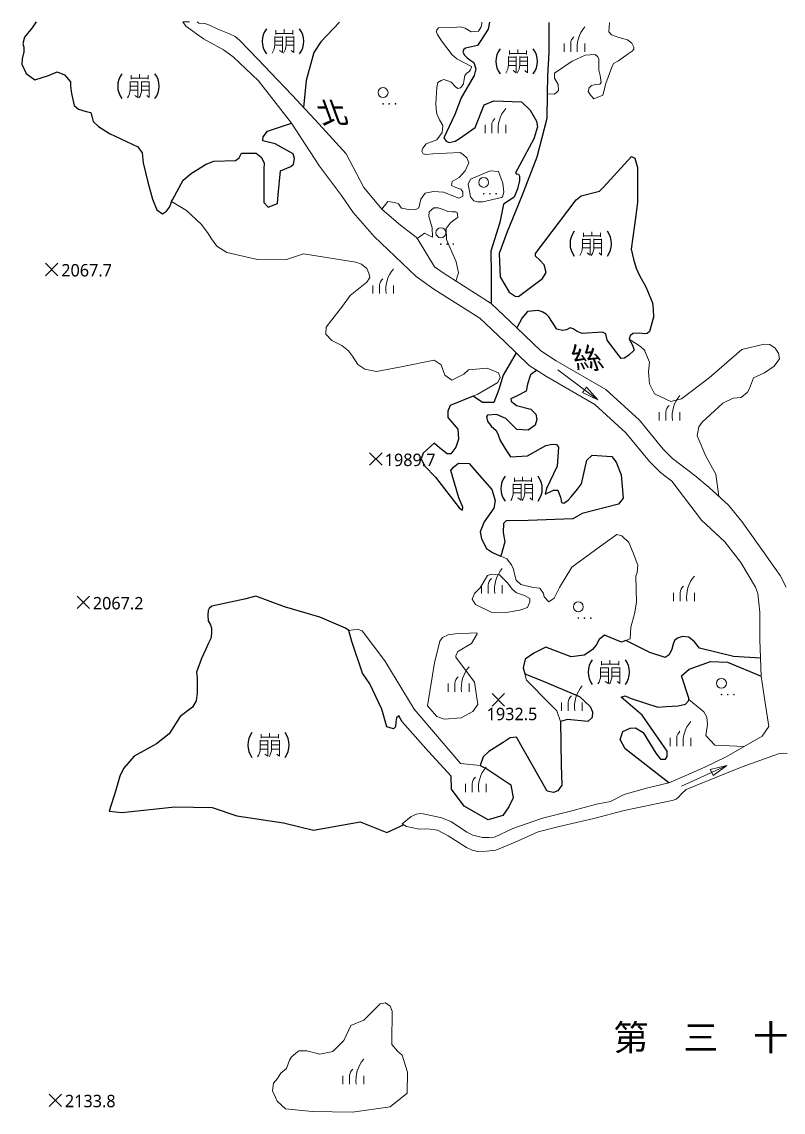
# Model space of a CAD drawing. Header units: metres. Extents: x 232867 to 235443, y 2535802 to 2538582.
# Drawn here: x 233293 to 233752, y 2537914 to 2538571 of the extents above; entities that cross this region are included whole.
import ezdxf
from ezdxf.enums import TextEntityAlignment as Align

# ---------------------------------------------------------------- set-up
doc = ezdxf.new("R2010")
doc.units = ezdxf.units.M
for name, color, linetype, lineweight in [('9270200', 7, 'L002', 20), ('9510101', 5, 'Continuous', 20), ('9510109', 4, 'Continuous', 20), ('9510503', 5, 'Continuous', 20), ('9710500', 3, 'Continuous', 20), ('9720000', 3, 'Continuous', 20)]:
    doc.layers.add(name, color=color, linetype=linetype, lineweight=lineweight)
doc.layers.add('9790201', color=34, linetype='145', lineweight=20, true_color=0xa55200)
doc.layers.add('9810200', color=7, linetype='Continuous')
doc.layers.add('9820205', color=34, linetype='Continuous', true_color=0xa55200)
doc.styles.add('LMP', font='')
doc.styles.get('LMP').set_extended_font_data('Microsoft JhengHei')
doc.linetypes.add('145', pattern='A,0,-7.5,[10,base.shx,S=1,R=0,X=0,Y=0]', length=7.5)
doc.linetypes.add('L002', pattern='A,15,-6,[10,base.shx,S=1.25,R=0,X=0,Y=0],-6,[10,base.shx,S=1.25,R=0,X=0,Y=0],-6,[10,base.shx,S=1.25,R=0,X=0,Y=0],-6,15', length=54)

# ---------------------------------------------------------------- blocks, each defined once
blk = doc.blocks.new('98225')
at = {"lineweight": 0}
for points in [[(-4.3718, 4.121213), (-4.3718, 6.620776)], [(0.625848, 7.246036), (0.625848, 4.746473)], [(5.936866, 4.121213), (5.936866, 6.620776)], [(-6.557994, -7.127561), (-5.892824, -5.979033), (-5.403554, -4.744772), (-5.10201, -3.451385), (-4.997061, -2.128435), (-4.997061, -1.815065), (-4.997061, 2.87217)], [(-4.997061, 2.558801), (-0.311303, 2.558801), (-0.311303, -2.128435), (-0.311303, -6.81567), (-2.185606, -5.565149)], [(-4.997061, 0.059238), (-0.311303, 0.059238)], [(5.936866, 4.746473), (4.999714, 4.746473), (0.313957, 4.746473), (-4.3718, 4.746473)], [(-0.311303, 2.87217), (-0.311303, 2.558801)], [(0.313957, -7.127561), (0.979128, -5.979033), (1.468397, -4.744772), (1.769941, -3.451385), (1.876369, -2.128435), (1.876369, 2.558801), (1.876369, 2.87217)], [(1.876369, 2.558801), (6.560648, 2.558801)], [(1.876369, 0.059238), (6.560648, 0.059238)], [(6.560648, 2.87217), (6.560648, -1.815065), (6.560648, -6.503779), (6.560648, -6.81567), (4.999714, -5.565149)], [(-0.311303, -2.440326), (-4.997061, -2.440326)], [(6.560648, -2.440326), (1.876369, -2.440326)]]:
    blk.add_lwpolyline(points, dxfattribs=at)
for start, end in [(143.130102, 216.869898), (323.130102, 36.869898)]:
    blk.add_arc((0, 0), 12.5, start, end)
blk = doc.blocks.new('97132')
at = {"linetype": 'Continuous'}
for points in [[(-3.2, 6.8, 1), (2.8, 6.8, 1)], [(-0.4, 0, 1), (0, 0, 1)], [(3.35, 0, 1), (3.75, 0, 1)], [(7.1, 0, 1), (7.5, 0, 1)]]:
    blk.add_lwpolyline(points, format="xyb", close=True, dxfattribs=at)
blk = doc.blocks.new('97200')
at = {"linetype": 'Continuous'}
for points in [[(6.25, 15, 0.214635), (1.75, 0)], [(-0.25, 9, 0.201941), (-2.25, 5)]]:
    blk.add_lwpolyline(points, format="xyb", dxfattribs=at)
for points in [[(-6.25, 5), (-6.25, 0)], [(-2.25, 0), (-2.25, 5)], [(6.25, 5), (6.25, 0)]]:
    blk.add_lwpolyline(points, dxfattribs=at)
blk = doc.blocks.new('95153')
at = {"color": 5, "linetype": 'Continuous'}
blk.add_lwpolyline([(15, 0), (5, 2), (5, 0), (5, -2), (15, 0), (-15, 0)], dxfattribs=at)
blk = doc.blocks.new('98120')
at = {"linetype": 'Continuous'}
for points in [[(-3.75, -3.75), (3.75, 3.75)], [(-3.75, 3.75), (3.75, -3.75)]]:
    blk.add_lwpolyline(points, dxfattribs=at)

msp = doc.modelspace()

# ---------------------------------------------------------------- linework, layer by layer
at = {"layer": '9510101', "lineweight": 0, "flags": 128}
for points in [[(233753.97568, 2538129.984948), (233751.47828, 2538130.322948), (233748.60128, 2538129.926748), (233726.86928, 2538122.126148), (233710.37228, 2538115.321348), (233693.04688, 2538108.397148), (233690.31408, 2538105.823348), (233688.48028, 2538103.781548), (233687.09248, 2538102.538348), (233684.51448, 2538101.746348), (233655.58508, 2538095.804748), (233637.39548, 2538090.893348), (233616.42328, 2538086.150148), (233603.91168, 2538082.815748), (233589.86068, 2538076.695948), (233578.26428, 2538071.870148), (233572.68488, 2538071.140148), (233567.20088, 2538071.039748), (233564.05568, 2538071.734748), (233560.68548, 2538073.455148), (233549.53588, 2538080.524548), (233543.18948, 2538083.831348), (233537.33428, 2538084.722748), (233532.09368, 2538084.476848), (233524.41808, 2538086.025048), (233521.85028, 2538087.616348), (233527.35048, 2538092.029548), (233530.47488, 2538093.430548), (233532.66908, 2538093.969748), (233534.54748, 2538093.791348), (233545.73108, 2538091.257748), (233551.55988, 2538088.927148), (233560.74588, 2538082.659348), (233564.48168, 2538080.794148), (233570.25788, 2538079.426548), (233574.21628, 2538079.439148), (233577.43408, 2538079.679948), (233588.54848, 2538084.866148), (233606.47968, 2538091.184948), (233624.18588, 2538095.473548), (233639.04708, 2538099.603348), (233647.35178, 2538101.156048), (233655.56588, 2538105.282248), (233659.07258, 2538106.393648), (233670.00168, 2538109.325748), (233682.55238, 2538112.406748), (233692.92788, 2538116.821548), (233704.24418, 2538121.920448), (233717.17508, 2538127.979648), (233738.78168, 2538140.572748), (233742.77148, 2538146.297548), (233740.71768, 2538160.629848), (233738.23588, 2538176.614348), (233737.35818, 2538198.683448), (233737.35408, 2538215.378848), (233736.29318, 2538226.546048), (233734.88048, 2538230.397548), (233725.92318, 2538245.223548), (233716.29598, 2538257.698248), (233702.24768, 2538270.825448), (233684.40868, 2538294.229748), (233677.51508, 2538299.406548), (233670.84028, 2538306.038948), (233656.75008, 2538323.337348), (233638.05908, 2538340.476348), (233608.75208, 2538357.359948), (233598.45228, 2538364.085748), (233583.35128, 2538378.612148), (233568.59628, 2538392.559548), (233541.02288, 2538410.127348), (233530.33588, 2538417.609748), (233504.88708, 2538441.780348), (233492.26068, 2538456.185348), (233485.28168, 2538466.403148), (233471.99328, 2538484.132748), (233455.10408, 2538510.133548), (233435.22908, 2538535.536148), (233420.05848, 2538550.130148), (233414.11908, 2538554.340348), (233402.18368, 2538560.925748), (233391.36828, 2538568.560548), (233389.54008, 2538571.124948), (233393.712669, 2538571.120598)], [(233398.172122, 2538571.115919), (233399.33028, 2538570.298248), (233402.87728, 2538570.196848), (233405.77558, 2538569.170548), (233410.65628, 2538566.716348), (233417.77288, 2538563.886948), (233421.20108, 2538562.339748), (233423.71548, 2538560.128248), (233434.97908, 2538548.534048), (233442.40248, 2538540.585048), (233455.52158, 2538527.036448), (233471.69398, 2538509.704848), (233488.00348, 2538491.717648), (233498.81738, 2538471.319948), (233509.56808, 2538458.276748), (233520.94828, 2538448.391048), (233526.76518, 2538443.974548), (233530.20238, 2538441.376748), (233531.53028, 2538439.680548), (233541.23898, 2538423.557048), (233547.20508, 2538419.379948), (233575.46828, 2538401.372748), (233591.02908, 2538386.663948), (233605.41108, 2538372.828748), (233614.57448, 2538366.845148), (233644.67468, 2538349.504748), (233664.86548, 2538330.990548), (233679.09688, 2538313.518548), (233684.81088, 2538307.840548), (233698.24688, 2538297.751148), (233706.91348, 2538290.399748), (233718.60608, 2538279.732548), (233726.55828, 2538269.884148), (233741.09688, 2538249.578548), (233742.92768, 2538246.966348), (233749.68188, 2538237.354148), (233753.38568, 2538230.286548)]]:
    msp.add_lwpolyline(points, dxfattribs=at).dxf.unprotected_set("ltscale", 0)
at = {"layer": '9510109', "lineweight": 0, "flags": 128}
for points in [[(233753.975714, 2538129.984948), (233751.478314, 2538130.322948), (233748.601314, 2538129.926748), (233726.869314, 2538122.126148), (233710.372314, 2538115.321348), (233693.046914, 2538108.397148), (233690.314114, 2538105.823348), (233688.480314, 2538103.781548), (233687.092514, 2538102.538348), (233684.514514, 2538101.746348), (233655.585114, 2538095.804748), (233637.395514, 2538090.893348), (233616.423314, 2538086.150148), (233603.911714, 2538082.815748), (233589.860714, 2538076.695948), (233578.264314, 2538071.870148), (233572.684914, 2538071.140148), (233567.200914, 2538071.039748), (233564.055714, 2538071.734748), (233560.685514, 2538073.455148), (233549.535914, 2538080.524548), (233543.189514, 2538083.831348), (233537.334314, 2538084.722748), (233532.093714, 2538084.476848), (233524.418014, 2538086.025048), (233521.850314, 2538087.616348), (233527.350514, 2538092.029548), (233530.474914, 2538093.430548), (233532.669114, 2538093.969748), (233534.547514, 2538093.791348), (233545.731114, 2538091.257748), (233551.559914, 2538088.927148), (233560.745914, 2538082.659348), (233564.481714, 2538080.794148), (233570.257914, 2538079.426548), (233574.216314, 2538079.439148), (233577.434114, 2538079.679948), (233588.548514, 2538084.866148), (233606.479714, 2538091.184948), (233624.185914, 2538095.473548), (233639.047114, 2538099.603348), (233647.351714, 2538101.156048), (233655.565914, 2538105.282248), (233659.072614, 2538106.393648), (233670.001714, 2538109.325748), (233682.552414, 2538112.406748), (233692.927914, 2538116.821548), (233704.244214, 2538121.920448), (233717.175114, 2538127.979648), (233738.781714, 2538140.572748), (233742.771514, 2538146.297548), (233740.717714, 2538160.629848), (233738.235914, 2538176.614348), (233737.358214, 2538198.683448), (233737.354114, 2538215.378848), (233736.293114, 2538226.546048), (233734.880514, 2538230.397548), (233725.923214, 2538245.223548), (233716.296014, 2538257.698248), (233702.247714, 2538270.825448), (233684.408714, 2538294.229748), (233677.515114, 2538299.406548), (233670.840314, 2538306.038948), (233656.750114, 2538323.337348), (233638.059114, 2538340.476348), (233608.752114, 2538357.359948), (233598.452314, 2538364.085748), (233583.351314, 2538378.612148), (233568.596314, 2538392.559548), (233541.022914, 2538410.127348), (233530.335914, 2538417.609748), (233504.887114, 2538441.780348), (233492.260714, 2538456.185348), (233485.281714, 2538466.403148), (233471.993314, 2538484.132748), (233455.104114, 2538510.133548), (233435.229114, 2538535.536148), (233420.058514, 2538550.130148), (233414.119114, 2538554.340348), (233402.183714, 2538560.925748), (233391.368314, 2538568.560548), (233389.540114, 2538571.124948), (233393.707295, 2538571.120603)], [(233398.172156, 2538571.115919), (233399.330314, 2538570.298248), (233402.877314, 2538570.196848), (233405.775614, 2538569.170548), (233410.656314, 2538566.716348), (233417.772914, 2538563.886948), (233421.201014, 2538562.339748), (233423.715514, 2538560.128248), (233434.979114, 2538548.534048), (233442.402414, 2538540.585048), (233455.521514, 2538527.036448), (233471.694014, 2538509.704848), (233488.003414, 2538491.717648), (233498.817414, 2538471.319948), (233509.568014, 2538458.276748), (233520.948214, 2538448.391048), (233526.765214, 2538443.974548), (233530.202314, 2538441.376748), (233531.530314, 2538439.680548), (233541.239014, 2538423.557048), (233547.205114, 2538419.379948), (233575.468314, 2538401.372748), (233591.029114, 2538386.663948), (233605.411114, 2538372.828748), (233614.574514, 2538366.845148), (233644.674714, 2538349.504748), (233664.865514, 2538330.990548), (233679.096914, 2538313.518548), (233684.810914, 2538307.840548), (233698.246914, 2538297.751148), (233706.913514, 2538290.399748), (233718.606114, 2538279.732548), (233726.558314, 2538269.884148), (233741.096914, 2538249.578548), (233742.927714, 2538246.966348), (233749.681914, 2538237.354148), (233753.385714, 2538230.286548)]]:
    msp.add_lwpolyline(points, dxfattribs=at).dxf.unprotected_set("ltscale", 0)
at = {"layer": '9790201', "flags": 128}
for points in [[(233569.861354, 2538570.935777), (233569.926557, 2538570.237371), (233569.557424, 2538568.156483), (233567.763237, 2538565.672636), (233563.481642, 2538565.112887), (233559.822554, 2538567.285607), (233556.825828, 2538568.166198), (233552.801465, 2538567.868552), (233543.710957, 2538567.523107), (233542.811935, 2538566.475922), (233542.566275, 2538565.045388), (233543.229924, 2538563.623433), (233545.606715, 2538559.750723), (233551.92554, 2538551.370882), (233554.807793, 2538548.931157), (233563.557453, 2538544.339548), (233563.562596, 2538543.820246), (233563.05842, 2538542.257435), (233562.159398, 2538541.21025), (233560.740771, 2538540.158162), (233559.714419, 2538538.8501), (233559.098342, 2538535.468503), (233558.853968, 2538533.908144), (233558.087418, 2538532.602533), (233556.929879, 2538531.423071), (233555.374923, 2538531.018886), (233553.937011, 2538531.914184), (233551.310703, 2538534.745838), (233550.003977, 2538535.512536), (233546.87735, 2538536.391901), (233545.323679, 2538535.85789), (233543.388019, 2538534.541249), (233542.638184, 2538531.547904), (233542.212435, 2538522.065725), (233542.247149, 2538518.56043), (233542.795039, 2538515.709167), (233544.258666, 2538512.217355), (233546.371798, 2538508.731671), (233545.894621, 2538504.44252), (233542.690807, 2538499.997805), (233536.347509, 2538497.730713), (233534.29609, 2538494.984763), (233533.664584, 2538493.161075), (233534.589321, 2538491.611746), (233536.02209, 2538491.235751), (233540.306256, 2538491.535848), (233556.797271, 2538492.34063), (233558.758645, 2538491.060758), (233560.725161, 2538489.261582), (233562.055029, 2538486.158021), (233559.76438, 2538481.332409), (233556.167005, 2538477.273494), (233552.033312, 2538474.897412), (233551.53685, 2538472.555646), (233554.146444, 2538471.411728), (233557.275642, 2538470.272711), (233558.330279, 2538468.724608), (233558.355993, 2538466.128093), (233556.03063, 2538464.807775), (233546.770365, 2538468.485701), (233540.791056, 2538468.8188), (233535.733912, 2538467.862221), (233533.170603, 2538464.332414), (233531.92302, 2538459.12713), (233530.11469, 2538458.071365), (233526.869733, 2538457.781073), (233521.532215, 2538458.899254), (233520.348963, 2538460.316306), (233519.557985, 2538461.477384), (233517.470567, 2538462.366554), (233513.177401, 2538462.975237), (233509.568062, 2538458.276764)], [(233609.511336, 2538527.715597), (233613.707101, 2538527.493243), (233614.87611, 2538528.552025), (233616.04254, 2538529.87272), (233615.876663, 2538533.407321), (233613.611613, 2538537.184057), (233613.580644, 2538540.327023), (233624.255997, 2538547.500071), (233632.083376, 2538551.110083), (233638.239534, 2538551.430101), (233639.695135, 2538550.003173), (233640.363223, 2538548.699785), (233640.383869, 2538546.604474), (233640.427742, 2538542.151937), (233641.246223, 2538538.885431), (233641.811663, 2538534.699754), (233640.904727, 2538533.643445), (233638.679679, 2538533.360515), (233636.064101, 2538532.811962), (233634.635598, 2538531.488794), (233634.002349, 2538529.256344), (233635.468273, 2538526.781761), (233637.322146, 2538524.834714), (233642.805054, 2538526.981948), (233644.700928, 2538534.072167), (233648.273186, 2538543.928553), (233649.168509, 2538546.163474), (233652.166875, 2538547.763391), (233657.372224, 2538551.479636), (233660.497756, 2538553.47366), (233661.534439, 2538554.662162), (233661.390498, 2538555.970496), (233660.318976, 2538558.317831), (233657.67759, 2538560.388417), (233652.421916, 2538561.779493), (233647.951174, 2538563.308944), (233646.360665, 2538565.127507), (233646.771755, 2538570.85508)], [(233382.884948, 2538462.873243), (233391.75378, 2538457.516136), (233400.651234, 2538449.309333), (233404.591888, 2538444.164782), (233406.964086, 2538440.300862), (233410.119211, 2538435.926158), (233416.120781, 2538432.096506), (233434.571115, 2538427.866221), (233451.424372, 2538427.766264), (233462.27866, 2538431.236894), (233493.958084, 2538426.354256), (233497.341225, 2538425.090761), (233500.478135, 2538422.5295), (233501.802962, 2538419.692042), (233502.347464, 2538417.106304), (233500.561401, 2538414.239472), (233490.531672, 2538406.113044), (233485.927786, 2538399.851463), (233479.530031, 2538391.50024), (233475.944894, 2538387.061894), (233475.727286, 2538382.914432), (233479.395688, 2538379.062751), (233485.389452, 2538376.010289), (233489.56853, 2538372.940693), (233491.935524, 2538369.594899), (233495.095853, 2538364.702069), (233499.272329, 2538361.891536), (233506.287444, 2538360.403246), (233521.297392, 2538363.135851), (233541.219906, 2538367.210281), (233545.396382, 2538364.399748), (233547.532758, 2538358.201809), (233551.711836, 2538355.132213), (233558.934151, 2538358.827639), (233561.75978, 2538361.445198), (233573.15857, 2538362.33009), (233579.927455, 2538359.544036), (233580.993041, 2538356.70413), (233579.466218, 2538353.839746), (233567.352154, 2538346.729989), (233564.613522, 2538345.587665)], [(233555.082772, 2538456.316262), (233554.148518, 2538456.705925), (233552.023401, 2538456.553044), (233549.362735, 2538456.79359), (233546.55866, 2538458.095395), (233543.62431, 2538459.130318), (233540.834683, 2538458.971166), (233538.067384, 2538456.554171), (233537.962065, 2538453.763816), (233540.022578, 2538447.009099), (233540.210644, 2538441.432152), (233539.410606, 2538441.690256), (233535.402533, 2538443.77766), (233530.866328, 2538440.528683)], [(233555.082772, 2538456.316262), (233555.376158, 2538453.529669), (233554.058959, 2538452.321799), (233552.474644, 2538451.244234), (233550.760053, 2538449.899787), (233548.266438, 2538446.688414), (233548.465012, 2538440.048953), (233554.313764, 2538426.555823), (233555.84267, 2538419.796089), (233554.274623, 2538414.875728)], [(233658.587704, 2538379.874959), (233665.511244, 2538375.444919), (233668.180507, 2538373.090206), (233668.185677, 2538372.56139), (233670.896297, 2538365.976145), (233670.423965, 2538360.15417), (233671.022956, 2538353.020139), (233673.993007, 2538346.966207), (233683.829731, 2538342.299216), (233690.16462, 2538343.945574), (233706.977526, 2538356.532519), (233726.657089, 2538373.641862), (233740.120667, 2538376.942066), (233743.563051, 2538376.710108), (233746.761513, 2538374.360388), (233748.642146, 2538371.46937), (233749.204949, 2538368.037055), (233746.073693, 2538363.51216), (233740.291268, 2538359.49112), (233733.704703, 2538356.520224), (233731.12074, 2538350.149464), (233730.08302, 2538348.024213), (233726.145039, 2538344.813871), (233721.38741, 2538344.240123), (233715.065446, 2538341.271724), (233702.740399, 2538329.784848), (233700.649448, 2538327.120796), (233699.64533, 2538321.558237), (233704.791632, 2538309.442884), (233710.985994, 2538298.395148), (233712.7598, 2538285.0661)], [(233581.227138, 2538248.972329), (233585.032838, 2538247.35161), (233587.726954, 2538243.921528), (233588.814572, 2538241.539517), (233590.478798, 2538234.6442), (233593.431043, 2538232.013981), (233600.897426, 2538230.2238), (233604.892682, 2538229.729896), (233607.052174, 2538226.560577), (233607.339166, 2538224.436816), (233610.294035, 2538221.540813), (233613.46505, 2538223.697216), (233616.594082, 2538230.106162), (233624.187396, 2538242.405042), (233641.354105, 2538255.060099), (233651.32224, 2538262.139889), (233654.3077, 2538261.356593), (233658.407714, 2538257.337937), (233661.175534, 2538251.142792), (233663.956615, 2538243.595322), (233663.457685, 2538239.262777), (233662.666855, 2538237.091396), (233663.091361, 2538221.406995), (233661.806906, 2538214.362139), (233659.721013, 2538206.227761), (233659.248604, 2538199.190568), (233656.686407, 2538198.219675)], [(233489.600202, 2538204.315636), (233494.928624, 2538205.117554), (233497.793654, 2538203.996692), (233511.440818, 2538186.010148), (233528.973896, 2538156.818344), (233557.008207, 2538124.087937), (233568.768675, 2538122.870073)], [(233595.704528, 2538178.033689), (233596.689045, 2538174.256123), (233610.905078, 2538160.054319), (233615.007744, 2538155.765198), (233617.236852, 2538149.294479)], [(233694.587899, 2538162.584935), (233703.718003, 2538155.265821), (233705.396998, 2538151.990435), (233705.988775, 2538147.607715), (233704.95508, 2538141.015504), (233710.229079, 2538135.031349), (233727.978414, 2538134.276166)]]:
    msp.add_lwpolyline(points, dxfattribs=at)
for points in [[(233580.048081, 2538480.265847), (233579.90829, 2538481.055995), (233574.88904, 2538481.40437), (233563.060042, 2538476.280136), (233561.636861, 2538473.364662), (233563.032167, 2538465.726982), (233565.036634, 2538463.239583), (233567.286849, 2538462.601259), (233570.454435, 2538462.631146), (233581.780229, 2538465.244321), (233582.302954, 2538465.776898), (233583.199505, 2538468.555491), (233582.618219, 2538473.958363)], [(233588.110273, 2538229.25397), (233585.398146, 2538232.971163), (233580.535298, 2538237.737426), (233575.71463, 2538238.226612), (233573.314842, 2538237.401936), (233568.840786, 2538229.874127), (233565.394637, 2538226.633494), (233564.091299, 2538223.145744), (233565.995588, 2538219.955611), (233575.406309, 2538215.232272), (233584.504691, 2538215.050802), (233592.784689, 2538216.465662), (233597.316743, 2538218.11249), (233598.887603, 2538221.602765), (233598.869149, 2538223.473986), (233595.640432, 2538225.314908), (233590.809219, 2538226.873363)], [(233537.156043, 2538158.719824), (233541.36154, 2538184.648324), (233544.510667, 2538197.810895), (233546.210826, 2538199.918326), (233549.627937, 2538201.657892), (233553.814739, 2538202.260769), (233566.763865, 2538202.929833), (233567.150002, 2538202.171081), (233563.569531, 2538196.431521), (233555.410954, 2538191.609465), (233554.09564, 2538188.93369), (233554.100806, 2538188.17206), (233565.442772, 2538173.02436), (233567.438041, 2538159.710231), (233564.419984, 2538155.307839), (233557.396569, 2538151.636861), (233547.115529, 2538150.797534), (233542.722742, 2538152.478107)], [(233448.724538, 2537937.308097), (233452.069625, 2537940.179849), (233453.848324, 2537945.109904), (233455.12841, 2537947.189733), (233457.443577, 2537949.277391), (233459.503415, 2537950.84558), (233464.420051, 2537950.882762), (233472.196927, 2537948.871427), (233479.949712, 2537950.48267), (233486.634723, 2537957.00244), (233490.973594, 2537966.092154), (233498.716055, 2537969.25593), (233508.483941, 2537979.163007), (233511.844514, 2537979.705958), (233514.704753, 2537977.657441), (233515.758762, 2537974.818957), (233515.623882, 2537956.186599), (233515.634206, 2537954.634065), (233519.025751, 2537950.519417), (233521.887711, 2537948.212143), (233525.061783, 2537937.885404), (233524.887327, 2537925.204424), (233514.589856, 2537917.104722), (233491.838716, 2537913.827442), (233467.510864, 2537914.160997), (233451.45506, 2537915.850954), (233446.507451, 2537920.471372), (233443.619681, 2537926.659979), (233444.365019, 2537931.323451), (233446.675024, 2537934.187375)]]:
    msp.add_lwpolyline(points, close=True, dxfattribs=at)
at = {"layer": '9820205', "flags": 128}
for points in [[(233301.241892, 2538571.217621), (233298.769881, 2538567.612759), (233294.200529, 2538561.917634), (233293.211411, 2538558.054668), (233293.746277, 2538556.004449), (233293.774882, 2538553.178725), (233292.790965, 2538548.801991), (233292.565139, 2538545.716956), (233295.19266, 2538540.089773), (233300.37229, 2538536.285043), (233308.571283, 2538538.931531), (233313.948134, 2538541.03756), (233318.335867, 2538539.280622), (233321.978511, 2538534.947565), (233322.004515, 2538532.378725), (233322.562785, 2538528.01655), (233324.177784, 2538520.838357), (233326.7715, 2538518.550666), (233331.413664, 2538517.053039), (233334.246207, 2538516.565962), (233334.783674, 2538514.258859), (233335.585972, 2538511.183531), (233338.701552, 2538508.130041), (233345.42857, 2538503.826102), (233362.475841, 2538495.765963), (233365.082559, 2538492.193852), (233365.656431, 2538486.290372), (233368.603394, 2538474.5004), (233371.277723, 2538464.249304), (233373.913046, 2538457.851469), (233377.306818, 2538455.358542), (233379.683969, 2538456.975376), (233381.52141, 2538459.384314), (233382.297935, 2538461.517505), (233382.884948, 2538462.873243)], [(233484.105813, 2538571.025754), (233472.71713, 2538559.05135), (233468.575987, 2538552.709082), (233464.014288, 2538535.857535), (233462.446628, 2538519.615019)], [(233574.55591, 2538570.930851), (233573.627547, 2538566.833574), (233569.325229, 2538559.984648), (233567.169625, 2538557.00975), (233560.116359, 2538555.401701), (233558.714087, 2538554.232339), (233558.34123, 2538552.944229), (233559.388424, 2538551.02722), (233560.945881, 2538549.500402), (233563.275718, 2538547.852411), (233564.957884, 2538546.712148), (233566.281162, 2538542.870854), (233565.165133, 2538538.749631), (233557.457583, 2538525.31716), (233553.572565, 2538515.260691), (233546.951648, 2538501.337493), (233548.291828, 2538499.240395), (233550.146673, 2538498.466743), (233553.832867, 2538499.292681), (233556.455794, 2538500.89974), (233565.889452, 2538507.581711), (233571.297349, 2538521.082362), (233577.078751, 2538523.51038), (233593.709701, 2538522.876159), (233599.036483, 2538517.915781), (233602.795775, 2538511.358303), (233603.490225, 2538507.937108), (233601.192096, 2538500.679314), (233592.661033, 2538484.679378), (233590.072404, 2538480.181722), (233590.60543, 2538479.528923), (233591.924379, 2538479.278235), (233592.594226, 2538478.100464), (233592.487225, 2538475.599707), (233591.351775, 2538470.589498), (233589.294875, 2538465.570596), (233582.886221, 2538461.30003), (233580.775582, 2538450.258166), (233575.36225, 2538432.933542), (233575.493407, 2538419.647439), (233575.4683, 2538401.3727)], [(233609.511336, 2538527.715597), (233609.743514, 2538538.568827), (233610.402179, 2538552.659623), (233610.49449, 2538570.893143)], [(233581.159208, 2538417.118556), (233580.483142, 2538431.728251), (233585.40665, 2538444.796304), (233593.974021, 2538465.871145), (233603.310228, 2538489.876455), (233609.197645, 2538513.051982), (233609.511336, 2538527.715597)], [(233382.884948, 2538462.873243), (233383.337707, 2538463.918913), (233389.868659, 2538475.672795), (233394.878277, 2538479.971804), (233403.599781, 2538485.368781), (233408.367297, 2538487.273912), (233421.393257, 2538487.662603), (233423.504518, 2538489.276927), (233425.073426, 2538491.949063), (233433.847791, 2538492.031888), (233436.796367, 2538489.668127), (233438.691956, 2538486.231497), (233438.465712, 2538482.243373), (233438.398052, 2538462.312791), (233441.086024, 2538459.415105), (233446.648566, 2538461.593473), (233447.127485, 2538466.912646), (233448.580099, 2538481.275917), (233454.669135, 2538483.99072), (233456.251259, 2538485.334317), (233457.014569, 2538488.796046), (233456.187826, 2538491.7113), (233445.225551, 2538497.719671), (233437.762134, 2538499.509349), (233438.004236, 2538501.903228), (233440.628775, 2538505.382525), (233455.1041, 2538510.1335)], [(233581.159208, 2538417.118556), (233586.363856, 2538408.285521), (233589.888911, 2538405.896381), (233592.046137, 2538405.647583), (233606.483404, 2538416.55007), (233608.603493, 2538420.069106), (233607.481112, 2538424.634168), (233604.758716, 2538427.569194), (233602.310948, 2538429.968499), (233602.295032, 2538431.583286), (233626.756966, 2538463.843705), (233629.695631, 2538466.293842), (233640.711293, 2538469.089357), (233643.111315, 2538471.534411), (233660.043998, 2538489.959696)], [(233660.043998, 2538489.959696), (233662.025785, 2538489.058277), (233663.659452, 2538483.421555), (233663.67239, 2538468.69984), (233663.735589, 2538462.259632), (233661.896967, 2538448.57201), (233659.933278, 2538434.225983), (233661.309069, 2538428.061048), (233662.80864, 2538422.68595), (233664.825251, 2538418.235845), (233668.706319, 2538411.437319), (233672.771007, 2538401.706823), (233673.075388, 2538397.964037), (233673.390247, 2538393.151162), (233670.93137, 2538384.4319), (233669.59548, 2538383.342815), (233667.847759, 2538383.057207), (233665.150952, 2538383.435445), (233660.843701, 2538383.260248), (233659.375803, 2538381.900798), (233658.587704, 2538379.874959)], [(233658.587704, 2538379.874959), (233660.777551, 2538376.262493), (233661.614385, 2538373.310063), (233658.413253, 2538370.184977), (233655.872164, 2538368.411721), (233653.85384, 2538368.258119), (233645.396666, 2538379.34683), (233644.551929, 2538383.106547), (233642.521751, 2538384.163875), (233630.277164, 2538383.240995), (233627.301852, 2538384.558527), (233624.862476, 2538386.150236), (233623.106852, 2538386.671914), (233620.963105, 2538385.575207), (233618.410162, 2538385.012881), (233615.169516, 2538385.924229), (233610.249933, 2538393.278628), (233608.618414, 2538394.877959), (233606.180356, 2538396.33512), (233603.748884, 2538397.119542), (233597.424626, 2538396.656196), (233594.231398, 2538392.723824), (233591.0291, 2538386.6639)], [(233590.645792, 2538371.595167), (233582.75195, 2538358.153552), (233580.161092, 2538349.574149), (233577.027282, 2538341.791647), (233570.339234, 2538341.728523), (233564.613522, 2538345.587665)], [(233602.957513, 2538361.143783), (233599.238569, 2538358.43526), (233597.421278, 2538352.803922), (233596.660893, 2538348.51927), (233591.069296, 2538345.793073), (233587.342443, 2538343.886502), (233587.623147, 2538342.552441), (233590.859773, 2538339.909567), (233599.444201, 2538337.584509), (233602.415942, 2538334.671792), (233602.982621, 2538331.469034), (233601.946806, 2538327.983809), (233597.695454, 2538325.00292), (233591.002134, 2538325.474431), (233588.57071, 2538327.857562), (233584.248178, 2538332.094241), (233578.606491, 2538334.447073), (233573.258689, 2538334.129257), (233572.73419, 2538333.054938), (233573.295597, 2538330.386814), (233575.464772, 2538327.466523), (233578.433876, 2538324.821124), (233579.797849, 2538322.160576), (233580.902208, 2538318.69555), (233584.70815, 2538312.582601), (233587.152756, 2538308.862882), (233597.313316, 2538309.493465), (233608.488602, 2538315.74781), (233612.226, 2538316.585111), (233614.903855, 2538316.343043), (233615.989761, 2538314.749239), (233615.300556, 2538303.247019), (233608.744324, 2538289.818029), (233607.97603, 2538286.335329), (233613.03522, 2538288.789159), (233615.710439, 2538288.814408), (233616.534095, 2538286.683445), (233617.357751, 2538284.552481), (233617.924431, 2538281.349723), (233619.264677, 2538281.09503), (233621.924078, 2538282.724183), (233623.775641, 2538284.880396), (233627.476131, 2538289.46014), (233629.852192, 2538292.690673), (233633.190253, 2538306.891315), (233636.371517, 2538309.862105), (233648.15039, 2538309.17125), (233650.859881, 2538305.721374), (233653.879075, 2538297.996946), (233655.086251, 2538284.106544), (233652.180418, 2538280.336328), (233630.296347, 2538274.782936), (233624.710022, 2538271.522105), (233597.698217, 2538270.465134), (233584.589643, 2538270.341413), (233583.00033, 2538268.722359), (233582.785534, 2538263.373488), (233583.643462, 2538257.767398), (233581.227138, 2538248.972329)], [(233564.613522, 2538345.587665), (233550.828394, 2538339.837683), (233549.306775, 2538336.455173), (233549.345806, 2538332.569222), (233555.378601, 2538325.63081), (233555.697689, 2538319.6748), (233554.191683, 2538314.737909), (233551.119823, 2538310.822585), (233549.045897, 2538310.803003), (233544.343133, 2538314.38583), (233541.20362, 2538317.206154), (233534.523206, 2538311.184054), (233533.260828, 2538307.803991), (233535.37899, 2538303.419496), (233541.927664, 2538296.745043), (233556.114017, 2538278.22466), (233558.203556, 2538276.689862), (233558.444582, 2538278.505753), (233556.05417, 2538284.183118), (233551.221303, 2538300.719114), (233552.755932, 2538302.806307), (233555.843403, 2538305.167251), (233562.327027, 2538304.969382), (233565.73879, 2538300.856189), (233575.966275, 2538289.293801), (233577.848614, 2538282.575288), (233577.117729, 2538277.904804), (233571.243774, 2538269.815187), (233568.91012, 2538263.679558), (233569.750105, 2538259.434547), (233572.733838, 2538253.614921), (233576.215461, 2538251.255508), (233580.758461, 2538249.171923), (233581.227138, 2538248.972329)], [(233489.600202, 2538204.315636), (233487.695192, 2538205.647719), (233472.224842, 2538212.251992), (233450.811853, 2538218.530137), (233433.722721, 2538224.84911), (233426.712441, 2538223.162829), (233407.024813, 2538218.926712), (233405.416689, 2538217.561456), (233404.88953, 2538216.206408), (233404.645934, 2538213.503966), (233404.950813, 2538209.99666), (233406.325998, 2538207.579518), (233406.885132, 2538205.694698), (233406.917105, 2538202.454829), (233406.405932, 2538199.479846), (233404.81646, 2538196.224667), (233403.497229, 2538192.97204), (233400.850772, 2538187.276752), (233397.958055, 2538179.149011), (233398.262934, 2538175.641705), (233398.350862, 2538166.732067), (233397.5881, 2538161.864609), (233395.463474, 2538158.064348), (233387.952679, 2538152.323128), (233381.297904, 2538141.99975), (233373.789773, 2538135.988541), (233360.349663, 2538128.571247), (233353.938483, 2538120.950311), (233351.55161, 2538116.337531), (233349.20204, 2538107.944904), (233345.221211, 2538095.361931)], [(233573.699264, 2538090.083709), (233559.293891, 2538098.318124), (233551.625892, 2538108.506257), (233551.278381, 2538116.333387), (233537.617119, 2538131.325183), (233521.76462, 2538149.266444), (233519.838294, 2538152.758439), (233518.497747, 2538151.665724), (233517.981245, 2538149.230719), (233517.740313, 2538146.258288), (233516.672672, 2538144.898136), (233512.605734, 2538146.209804), (233509.529168, 2538156.711307), (233502.351026, 2538172.034335), (233497.963222, 2538178.473243), (233491.558501, 2538197.583773), (233489.600202, 2538204.315636)], [(233656.686407, 2538198.219675), (233654.124209, 2538197.248782), (233643.795854, 2538201.479151), (233640.57419, 2538198.743851), (233638.711241, 2538195.480393), (233636.572305, 2538192.755311), (233634.422761, 2538191.112087), (233631.461171, 2538189.4612), (233623.621998, 2538188.305264), (233613.566977, 2538192.267723), (233608.405452, 2538194.112443), (233601.131513, 2538190.527433), (233596.02303, 2538186.962858), (233594.72001, 2538181.811256), (233595.704528, 2538178.033689)], [(233737.797055, 2538187.648934), (233721.624428, 2538188.572975), (233701.102388, 2538193.493444), (233698.099815, 2538197.502581), (233694.57168, 2538200.160935), (233690.795256, 2538200.663628), (233687.842747, 2538199.559106), (233685.970344, 2538198.195612), (233685.183319, 2538196.034867), (233684.404199, 2538193.066701), (233682.822244, 2538189.55263), (233680.413741, 2538187.914912), (233671.223606, 2538191.058164), (233656.686407, 2538198.219675)], [(233694.587899, 2538162.584935), (233694.714678, 2538163.393626), (233690.273042, 2538176.809952), (233694.812777, 2538180.890266), (233707.697653, 2538185.58766), (233717.938911, 2538185.145975), (233738.235926, 2538176.614388)], [(233595.704528, 2538178.033689), (233605.438669, 2538174.357241), (233628.704454, 2538164.348532), (233635.227257, 2538158.488461), (233636.605717, 2538155.271491), (233636.370602, 2538151.770129), (233633.700635, 2538149.32245), (233621.565895, 2538150.553761), (233617.236852, 2538149.294479)], [(233682.552376, 2538112.406699), (233656.220779, 2538132.883905), (233653.202397, 2538138.507882), (233654.771177, 2538143.367654), (233659.331991, 2538145.294847), (233662.561773, 2538145.594491), (233667.170015, 2538142.677165), (233674.833529, 2538130.367902), (233677.564099, 2538126.625362), (233680.527148, 2538126.653324), (233681.588811, 2538128.278331), (233681.557192, 2538131.508011), (233666.528517, 2538153.168539), (233653.760184, 2538164.083805), (233656.176592, 2538164.914103), (233659.963556, 2538163.334851), (233675.908973, 2538158.102028), (233681.024333, 2538158.419466), (233688.294637, 2538158.757239), (233692.593987, 2538159.87447), (233694.46112, 2538161.776244), (233694.587899, 2538162.584935)], [(233617.236852, 2538149.294479), (233617.762139, 2538123.332417), (233618.154819, 2538110.893592), (233615.750506, 2538107.625025), (233613.054293, 2538106.517623), (233609.256787, 2538107.293255), (233590.800177, 2538139.848348), (233587.013279, 2538139.542122), (233582.708887, 2538136.796604), (233574.100102, 2538131.305568), (233570.61306, 2538128.026784), (233568.768675, 2538122.870073)], [(233568.768675, 2538122.870073), (233572.850124, 2538120.744671), (233587.291753, 2538111.143322), (233588.722076, 2538103.312616), (233586.068297, 2538097.877777), (233582.572105, 2538092.726921), (233573.699264, 2538090.083709)], [(233345.221211, 2538095.361931), (233352.950108, 2538094.541262), (233384.821565, 2538097.848485), (233407.356811, 2538097.532719), (233422.083513, 2538092.594293), (233450.223116, 2538088.275561), (233468.489636, 2538083.873356), (233496.548474, 2538088.920372), (233512.556524, 2538082.364011), (233522.605629, 2538087.148248)]]:
    msp.add_lwpolyline(points, dxfattribs=at)

# ---------------------------------------------------------------- block references
at = {"layer": '9510503'}
for p, rotation in [((233627.709587, 2538352.37429), 323.251512), ((233703.879077, 2538116.617012), 24.867848)]:
    msp.add_blockref('95153', p, dxfattribs=dict(at, rotation=rotation))
at = {"layer": '9710500'}
for p in [(233510.5136, 2538521.7829), (233571.179805, 2538467.596014), (233545.3782, 2538437.2309), (233628.231281, 2538211.732329), (233714.513, 2538165.5901)]:
    msp.add_blockref('97132', p, dxfattribs=at)
at = {"layer": '9720000'}
for p in [(233625.663572, 2538553.155475), (233578.04984, 2538504.020028), (233510.4162, 2538407.334), (233683.0101, 2538330.9336), (233575.9013, 2538226.5667), (233691.7078, 2538222.0154), (233555.9002, 2538167.3034), (233624.1128, 2538155.8161), (233689.5643, 2538134.4574), (233566.2104, 2538106.8557), (233492.3832, 2537930.7077)]:
    msp.add_blockref('97200', p, dxfattribs=at)
at = {"layer": '9810200'}
for p in [(233310.597, 2538421.8769, 2067.655599), (233505.9538, 2538307.5718, 1989.676017), (233329.6235, 2538221.1545, 2067.15977), (233579.7907, 2538162.4589, 1932.541127), (233312.7932, 2537921.0193, 2133.781293)]:
    msp.add_blockref('98120', p, dxfattribs=at)
at = {"layer": '9820205'}
for p in [(233450.008543, 2538559.486856), (233590.863065, 2538547.365425), (233362.847, 2538532.4386), (233635.533, 2538437.4215), (233593.828569, 2538289.698781), (233646.428892, 2538179.149205), (233441.2771, 2538135.194)]:
    msp.add_blockref('98225', p, dxfattribs=at)

# ---------------------------------------------------------------- texts
at = {"layer": '9270200', "style": 'LMP'}
msp.add_text('第    三    十    二    林    班', height=15.5, dxfattribs=at).set_placement((233765.063742, 2537959.171354), align=Align.MIDDLE)
at = {"layer": '9510101', "style": 'LMP', "oblique": 340}
for s, p in [('北', (233482.144481, 2538516.452442)), ('絲', (233635.604115, 2538368.882389))]:
    msp.add_text(s, height=13, dxfattribs=at).set_placement(p, align=Align.MIDDLE)
at = {"layer": '9810200', "style": 'LMP'}
for s, p in [('2067.7', (233316.347876, 2538417.678822, 2067.655599)), ('1989.7', (233511.327013, 2538303.373722, 1989.676017)), ('2067.2', (233335.374376, 2538216.956422, 2067.15977)), ('1932.5', (233572.754989, 2538150.1595, 1932.541127)), ('2133.8', (233318.544076, 2537916.821222, 2133.781293))]:
    msp.add_text(s, height=7.5, dxfattribs=at).set_placement(p)

doc.saveas('drawing.dxf')
